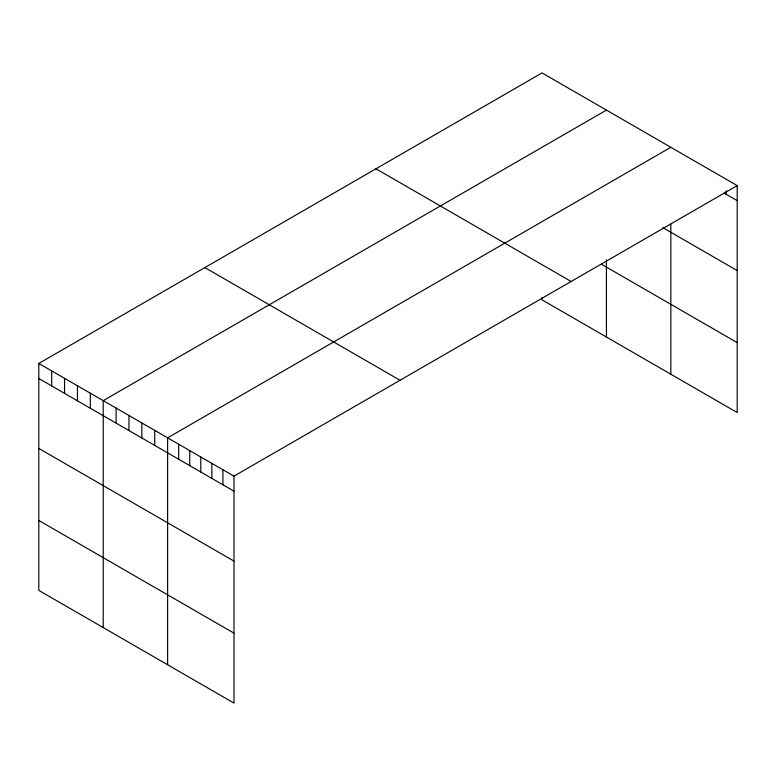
<?xml version="1.0" encoding="UTF-8"?>
<svg xmlns="http://www.w3.org/2000/svg" width="776" height="776" viewBox="0 0 776 776"><rect width="100%" height="100%" fill="white"/><g stroke="black" fill="none" stroke-linecap="round" stroke-linejoin="round"><path stroke-width="1.16" d="M38.8 363.459L233.983 476.144L233.983 703.075L38.8 590.39L38.8 363.459L542.017 72.925L737.2 185.609L737.2 412.541L542.017 299.856L542.017 297.528M606.434 110.114L103.208 400.639L103.208 627.571M670.842 147.294L167.616 437.829L167.616 664.76M233.983 476.144L737.2 185.609M724.124 193.098L737.2 200.644M662.908 227.688L737.2 270.572M601.478 264.257L737.2 342.614M375.962 168.799L571.136 281.484M204.864 267.584L400.038 380.269M38.8 378.494L233.983 491.179M38.8 448.421L233.983 561.106M38.8 520.463L233.983 633.148M726.142 190.789L726.142 194.262M670.842 224.099L670.842 374.226M606.434 259.911L606.434 337.046M222.916 469.761L222.916 484.796M211.858 463.369L211.858 478.404M200.8 456.986L200.8 472.021M189.742 450.604L189.742 465.639M178.674 444.212L178.674 459.256M154.734 430.389L154.734 445.434M141.853 422.959L141.853 437.994M128.971 415.519L128.971 430.554M116.09 408.079L116.09 423.114M90.326 393.209L90.326 408.244M77.445 385.769L77.445 400.804M64.563 378.329L64.563 393.364M51.682 370.899L51.682 385.934"/></g></svg>
